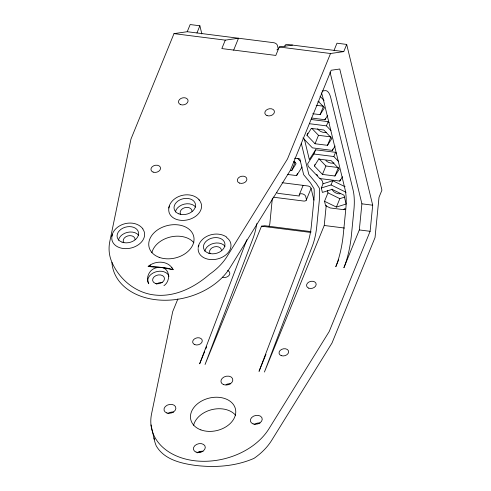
<?xml version="1.0" encoding="UTF-8"?>
<svg xmlns="http://www.w3.org/2000/svg" width="491" height="491" viewBox="0 0 491 491"><rect width="100%" height="100%" fill="white"/><g stroke="black" fill="none" stroke-linecap="round" stroke-linejoin="round"><path stroke-width="0.74" d="M272.333 198.376L269.786 224.203L268.927 226.308M301.284 143.268L308.833 174.483L316.351 183.481L319.432 188.311A28.705 9.151 -82.8 0 1 319.211 201.549L316.775 226.271A28.705 9.151 -82.8 0 1 312.466 245.739L264.428 372.037L324.238 225.479L326.227 205.312M322.059 91.087L325.036 90.657A28.705 9.151 -82.8 0 1 330.83 98.04L353.146 190.293A28.705 9.151 -82.8 0 1 353.901 210.031L351.446 234.925A45.927 14.644 -82.8 0 1 343.884 267.761L359.32 229.935L361.898 203.826L330.044 72.109M177.883 298.921L172.709 311.601L151.559 413.882A63.149 45.872 -13.6 0 0 194.184 460.693A63.149 45.872 -13.6 0 0 268.933 428.79L329.234 331.48L370.116 231.304L372.694 205.195L339.76 69.016L331.173 70.256L290.291 170.432L229.984 267.742A63.149 45.872 -13.6 0 1 161.416 300.173A63.149 45.872 -13.6 0 1 111.923 262.409M111.739 236.269C114.36 223.11 134.651 218.237 142.912 228.837M168.683 208.018C171.31 194.859 191.6 189.986 199.862 200.592M198.1 247.237C200.58 235.207 217.218 230.34 226.799 237.178M246.881 239.657L199.659 363.813L204.569 351.777M276.906 49.873A3.443 2.099 22.2 0 0 278.041 48.081L277.397 45.399A3.443 2.099 22.2 0 0 273.597 42.686L187.237 31.719L173.998 33.627L130.98 139.045L109.831 241.327A63.149 45.872 -13.6 0 0 111.77 261.893C119.135 279.146 135.221 292.673 154.1 294.938C174.649 297.491 194.411 287.511 209.497 274.309A63.149 45.872 -13.6 0 0 227.204 256.234L287.505 158.931L330.529 53.513L343.768 51.598L346.695 44.429L336.979 43.196L334.052 50.364M187.237 31.719L190.164 24.55L199.88 25.784L201.856 33.959M196.952 32.952L199.88 25.784M233.642 50.18L238.516 38.23L225.277 40.139L221.834 48.578L275.807 55.434L279.25 46.995L292.489 45.086M205.723 348.941L206.594 346.818M311.048 231.623L264.674 225.731L261.5 226.191L205.054 364.5L253.092 238.203A28.705 9.151 -82.8 0 0 256.787 223.626M290.279 170.334L291.746 170.518L295.189 162.085L293.722 161.901M306.955 135.283L311.331 128.409L323.796 129.992L331.885 138.45L327.509 145.33L315.044 143.746L306.955 135.283L307.814 133.178M312.755 113.722L320.089 114.649L323.532 106.216L316.198 105.289M287.732 174.471L296.595 175.594L297.46 173.489M315.044 143.746L318.481 135.313L311.914 128.439M311.644 118.036L324.938 119.73L325.515 118.325M342.558 176.711L339.778 181.081L319.831 178.546L308.262 166.437L307.636 163.847L313.896 154.008L315.621 149.792L335.562 152.32L336.574 153.376M330.965 130.612L326.423 125.862L328.148 121.645L311.153 119.491M299.387 194.559L303.113 185.42M314.375 165.958L318.751 159.084L331.216 160.667L339.306 169.125L334.923 176.005L322.458 174.422L314.375 165.958L314.946 164.553M327.509 145.33L330.946 136.897L318.481 135.313M306.2 200.254L311.079 188.311M322.458 174.422L325.901 165.989L318.825 158.587M302.947 137.965L312.417 147.871L332.358 150.406L332.935 149M338.385 161.287L333.843 156.537L335.562 152.32M327.436 190.631L327.976 192.84L324.533 201.279L336.396 207.073L346.124 204.017L343.982 195.16L332.112 189.366L322.391 192.423L321.323 187.992L323.041 183.775L322.384 181.075L320.003 178.264M321.323 187.992L331.044 184.935L332.763 180.719L345.087 186.74M334.923 176.005L338.367 167.572L325.901 165.989M265.975 354.33L259.033 371.356L307.071 245.058A28.705 9.151 -82.8 0 0 311.38 225.584L313.817 200.862A28.705 9.151 -82.8 0 0 314.117 188.826L310.625 183.088L303.647 174.673L299.835 158.9L294.545 158.225M339.778 181.081L340.349 179.675M336.396 207.073L339.84 198.64L344.7 197.112M338.649 259.727L335.789 266.73A45.927 14.644 -82.8 0 0 343.35 233.894L345.805 209A28.705 9.151 -82.8 0 0 345.044 189.268L322.734 97.015A28.705 9.151 -82.8 0 0 321.243 92.768M320.089 114.649L324.465 107.775L318.401 101.428M291.746 170.518L296.122 163.644L294.103 161.527M324.938 119.73L327.724 115.36M296.595 175.594L302.082 166.983M315.621 149.792L309.355 159.63L304.352 138.935M332.358 150.406L335.138 146.036M163.951 285.67C170.843 281.11 170.205 268.135 160.852 267.331L148.159 266.515C155.26 260.218 168.64 260.353 173.108 269.688L162.306 267.626M324.533 201.279L325.601 205.704L330.204 207.951L343.418 209.632L344.688 208.773M323.041 183.775L332.763 180.719M343.418 209.632L345.578 208.951M197.535 452.395L202.286 451.573M171.445 267.337A16.645 12.091 -13.6 0 1 173.108 269.688C165.749 267.73 155.039 264.526 149.694 272.29C147.306 275.549 146.772 280.152 148.748 283.737A10.906 7.924 -13.6 0 1 155.033 272.124A10.906 7.924 -13.6 0 1 169.008 276.28M159.33 267.251L148.159 266.515A16.645 12.091 -13.6 0 1 150.786 265.103M343.768 51.598L287.634 44.472A3.443 2.099 22.2 0 0 284.952 46.357M173.998 33.627L225.277 40.139M279.25 46.995L330.529 53.513M309.434 123.707L326.423 125.862M313.896 154.008L333.843 156.537M282.098 182.701L307.875 185.972A2.872 1.749 22.2 0 1 311.042 188.231L313.915 200.119M361.898 203.826L372.694 205.195M273.07 197.161L303.677 201.052A3.443 2.099 22.2 0 0 306.359 199.162L305.709 196.48A3.443 2.099 22.2 0 0 301.916 193.767A3.443 2.099 22.2 0 0 299.234 195.651L299.326 196.038L278.814 193.436A3.443 2.099 22.2 0 1 276.359 192.466M324.238 225.479L344.479 228.051M359.32 229.935L370.116 231.304M261.5 226.191L310.913 232.464M331.044 184.935L346.106 192.294M327.976 192.84L339.84 198.64M320.015 96.242L324.048 100.465M328.148 121.645L329.154 122.701M297.583 158.292L300.682 161.539M316.664 174.336L317.616 175.459M346.695 44.429L381.93 190.146L379.003 197.314L375.038 237.57L332.02 342.988L271.713 440.292A63.149 45.872 -13.6 0 1 254.007 458.367C235.625 466.376 215.058 467.788 195.326 465.4C180.829 463.369 164.227 459.564 156.279 445.957A63.149 45.872 -13.6 0 1 153.99 437.99M150.995 424.905L154.229 439.353M226.713 237.644A16.645 12.091 -13.6 0 1 220.134 258.149A16.645 12.091 -13.6 0 1 198.155 248.483M198.327 247.188A16.645 12.091 -13.6 0 1 198.91 245.255M200.119 201.316A16.645 12.091 -13.6 0 1 186.107 220.152A16.645 12.091 -13.6 0 1 169.499 206.036M198.88 199.769A16.645 12.091 -13.6 0 1 199.751 200.782M142.801 229.027A16.645 12.091 -13.6 0 1 129.587 248.329A16.645 12.091 -13.6 0 1 112.549 234.281M151.86 252.742A22.96 16.682 -13.6 0 1 170.377 237.012A22.96 16.682 -13.6 0 1 193.902 242.763M193.595 425.298A22.96 16.682 -13.6 0 1 212.106 409.568A22.96 16.682 -13.6 0 1 235.631 415.318M156.396 284.154A6.027 4.376 -13.6 0 1 162.208 282.564M180.792 214.475A6.027 4.376 -13.6 0 1 184.812 207.662A6.027 4.376 -13.6 0 1 192.018 211.406M226.007 384.606A6.027 4.376 -13.6 0 1 230.543 383.821M204.827 251.183A10.906 7.924 -13.6 0 1 213.659 243.364A10.906 7.924 -13.6 0 1 225.056 246.329M210.209 253.694A6.027 4.376 -13.6 0 1 214.223 246.881A6.027 4.376 -13.6 0 1 221.435 250.625M175.41 211.965A10.906 7.924 -13.6 0 1 184.242 204.146A10.906 7.924 -13.6 0 1 195.645 207.11M118.466 240.216A10.906 7.924 -13.6 0 1 127.298 232.396A10.906 7.924 -13.6 0 1 138.695 235.361M123.849 242.726A6.027 4.376 -13.6 0 1 127.863 235.913A6.027 4.376 -13.6 0 1 135.074 239.657M254.142 424.629A6.027 4.376 -13.6 0 1 259.954 423.033M167.781 413.655A6.027 4.376 -13.6 0 1 173.593 412.066M197.198 452.874A6.027 4.376 -13.6 0 1 203.01 451.284M227.597 270.578A4.879 3.547 -13.6 0 1 229.052 275.383A4.879 3.547 -13.6 0 1 222.398 277.2M326.54 132.282A6.027 3.67 22.2 0 1 317.64 128.783M319.119 101.606A6.027 3.67 22.2 0 1 317.849 101.833M333.954 162.957A6.027 3.67 22.2 0 1 325.858 160.502M340.103 193.859A6.027 3.67 22.2 0 1 332.033 189.066M159.152 257.339A22.96 16.682 -13.6 0 0 194.019 240.038A22.96 16.682 -13.6 0 0 160.987 227.892A22.96 16.682 -13.6 0 0 159.152 257.339M239.498 183.082A4.879 3.547 -13.6 0 0 246.905 179.405A4.879 3.547 -13.6 0 0 239.89 176.828A4.879 3.547 -13.6 0 0 239.498 183.082M267.03 115.618A4.879 3.547 -13.6 0 0 274.438 111.942A4.879 3.547 -13.6 0 0 267.423 109.358A4.879 3.547 -13.6 0 0 267.03 115.618M180.67 104.644A4.879 3.547 -13.6 0 0 188.084 100.974A4.879 3.547 -13.6 0 0 181.062 98.39A4.879 3.547 -13.6 0 0 180.67 104.644M153.137 172.114A4.879 3.547 -13.6 0 0 160.551 168.438A4.879 3.547 -13.6 0 0 153.53 165.86A4.879 3.547 -13.6 0 0 153.137 172.114M200.88 429.895A22.96 16.682 -13.6 0 0 235.748 412.593A22.96 16.682 -13.6 0 0 202.715 400.447A22.96 16.682 -13.6 0 0 200.88 429.895M223.669 384.668A6.027 4.376 -13.6 0 0 232.82 380.126A6.027 4.376 -13.6 0 0 224.154 376.935A6.027 4.376 -13.6 0 0 223.669 384.668M155.334 283.411A6.027 4.376 -13.6 0 0 164.485 278.876A6.027 4.376 -13.6 0 0 155.819 275.684A6.027 4.376 -13.6 0 0 155.334 283.411M208.38 253.111A10.906 7.924 -13.6 0 0 224.946 244.892A10.906 7.924 -13.6 0 0 209.252 239.117A10.906 7.924 -13.6 0 0 208.38 253.111M122.02 242.137A10.906 7.924 -13.6 0 0 138.585 233.919A10.906 7.924 -13.6 0 0 122.891 228.149A10.906 7.924 -13.6 0 0 122.02 242.137M178.97 213.892A10.906 7.924 -13.6 0 0 195.535 205.674A10.906 7.924 -13.6 0 0 179.841 199.905A10.906 7.924 -13.6 0 0 178.97 213.892M281.226 355.637A4.879 3.547 -13.6 0 0 288.634 351.961A4.879 3.547 -13.6 0 0 281.619 349.383A4.879 3.547 -13.6 0 0 281.226 355.637M253.08 423.886A6.027 4.376 -13.6 0 0 262.237 419.345A6.027 4.376 -13.6 0 0 253.565 416.153A6.027 4.376 -13.6 0 0 253.08 423.886M196.136 452.131A6.027 4.376 -13.6 0 0 205.287 447.596A6.027 4.376 -13.6 0 0 196.615 444.404A6.027 4.376 -13.6 0 0 196.136 452.131M166.719 412.919A6.027 4.376 -13.6 0 0 175.876 408.377A6.027 4.376 -13.6 0 0 167.204 405.185A6.027 4.376 -13.6 0 0 166.719 412.919M308.759 288.174A4.879 3.547 -13.6 0 0 316.173 284.498A4.879 3.547 -13.6 0 0 309.152 281.914A4.879 3.547 -13.6 0 0 308.759 288.174M194.866 344.67A4.879 3.547 -13.6 0 0 202.28 340.993A4.879 3.547 -13.6 0 0 195.258 338.409A4.879 3.547 -13.6 0 0 194.866 344.67"/></g></svg>
